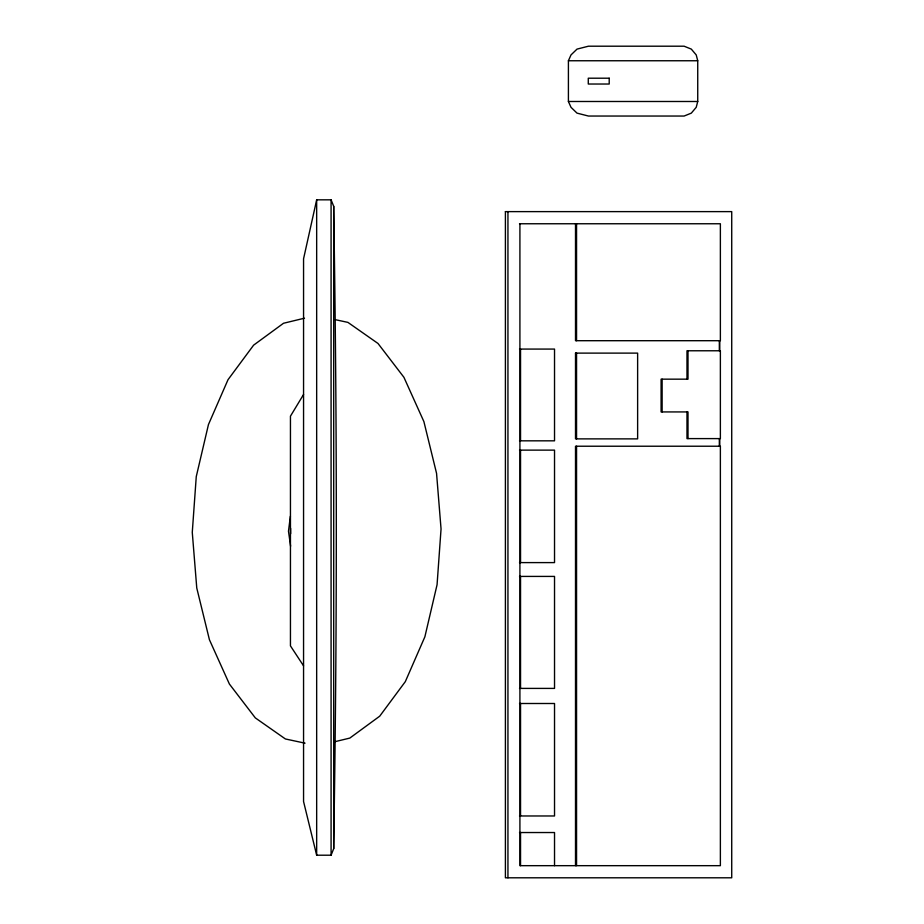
<?xml version="1.0" encoding="UTF-8"?>
<svg xmlns="http://www.w3.org/2000/svg" width="924" height="924" viewBox="0 0 924 924"><rect width="100%" height="100%" fill="white"/><g stroke="black" fill="none" stroke-linecap="round" stroke-linejoin="round"><path stroke-width="1.39" d="M316.666 855.208L316.666 199.827L331.081 199.827L333.703 206.306L333.703 848.648L331.081 855.208L316.666 855.208L303.557 801.524L303.557 258.801L316.666 199.827M331.081 855.208L331.081 199.827M507.946 877.8L507.946 211.619M519.912 223.758L519.912 865.673L720.374 865.673L720.374 446.223L575.513 446.223L575.513 865.673M520.535 865.673L520.535 832.536M520.535 815.973L520.535 703.499M520.535 688.403L520.535 576.414M520.535 562.601L520.535 450.127M520.535 440.829L520.535 349.076M554.527 865.673L554.527 832.536L519.507 832.536M568.41 101.49L568.41 60.753L570.997 54.932L577.015 49.111L588.449 46.2L684.106 46.2L691.314 49.111L696.222 54.932L697.736 60.753L697.736 101.49L696.222 107.311L691.314 113.132L684.106 116.043L588.449 116.043L577.015 113.132L570.997 107.311L568.41 101.49L697.736 101.49M575.513 223.758L575.513 340.702L720.374 340.702L720.374 223.758L519.507 223.758M576.553 865.673L576.553 446.223M576.553 438.877L576.553 353.118M576.553 340.702L576.553 223.758M662.127 411.931L662.127 379.163M686.982 411.931L686.982 438.6L720.374 438.6L720.374 350.774L686.982 350.774L686.982 379.163M688.01 438.6L688.01 411.931L661.099 411.931L661.099 379.163L688.01 379.163L688.01 350.774M719.334 446.223L719.334 438.6M719.334 350.774L719.334 340.702M719.75 446.223L719.75 438.6M719.75 350.774L719.75 340.702M290.61 528.32L290.644 533.749M290.39 516.158L288.484 531.219L290.598 546.165M303.557 394.49L290.448 416.193L290.448 645.876L303.557 665.846M304.493 318.191L283.518 323.261L253.615 345.16L228.009 379.718L208.454 424.555L196.258 476.622L192.273 532.374L196.766 588.011L209.425 639.743L229.395 684.037L255.313 717.89L285.412 738.969L305.036 743.173M334.419 741.81L349.803 738.091L379.706 716.192L405.313 681.646L424.878 636.809L437.064 584.73L441.048 528.978L436.555 473.342L423.897 421.61L403.927 377.315L378.008 343.474L347.909 322.384L335.193 319.658M568.41 60.753L697.736 60.753M519.507 349.076L554.527 349.076L554.527 440.829L519.507 440.829M519.507 450.127L554.527 450.127L554.527 562.601L519.507 562.601M519.507 576.414L554.527 576.414L554.527 688.403L519.507 688.403M519.507 703.499L554.527 703.499L554.527 815.973L519.507 815.973M333.703 206.306L333.703 210.533C337.179 421.783 337.179 633.079 333.703 844.328L333.703 848.648M505.405 211.619L505.405 877.8L731.727 877.8L731.727 211.619L505.405 211.619M575.513 353.118L575.513 438.877L637.629 438.877L637.629 353.118L575.513 353.118M609.205 78.205L588.276 78.205L588.276 84.026L609.205 84.026L609.205 78.205"/></g></svg>
